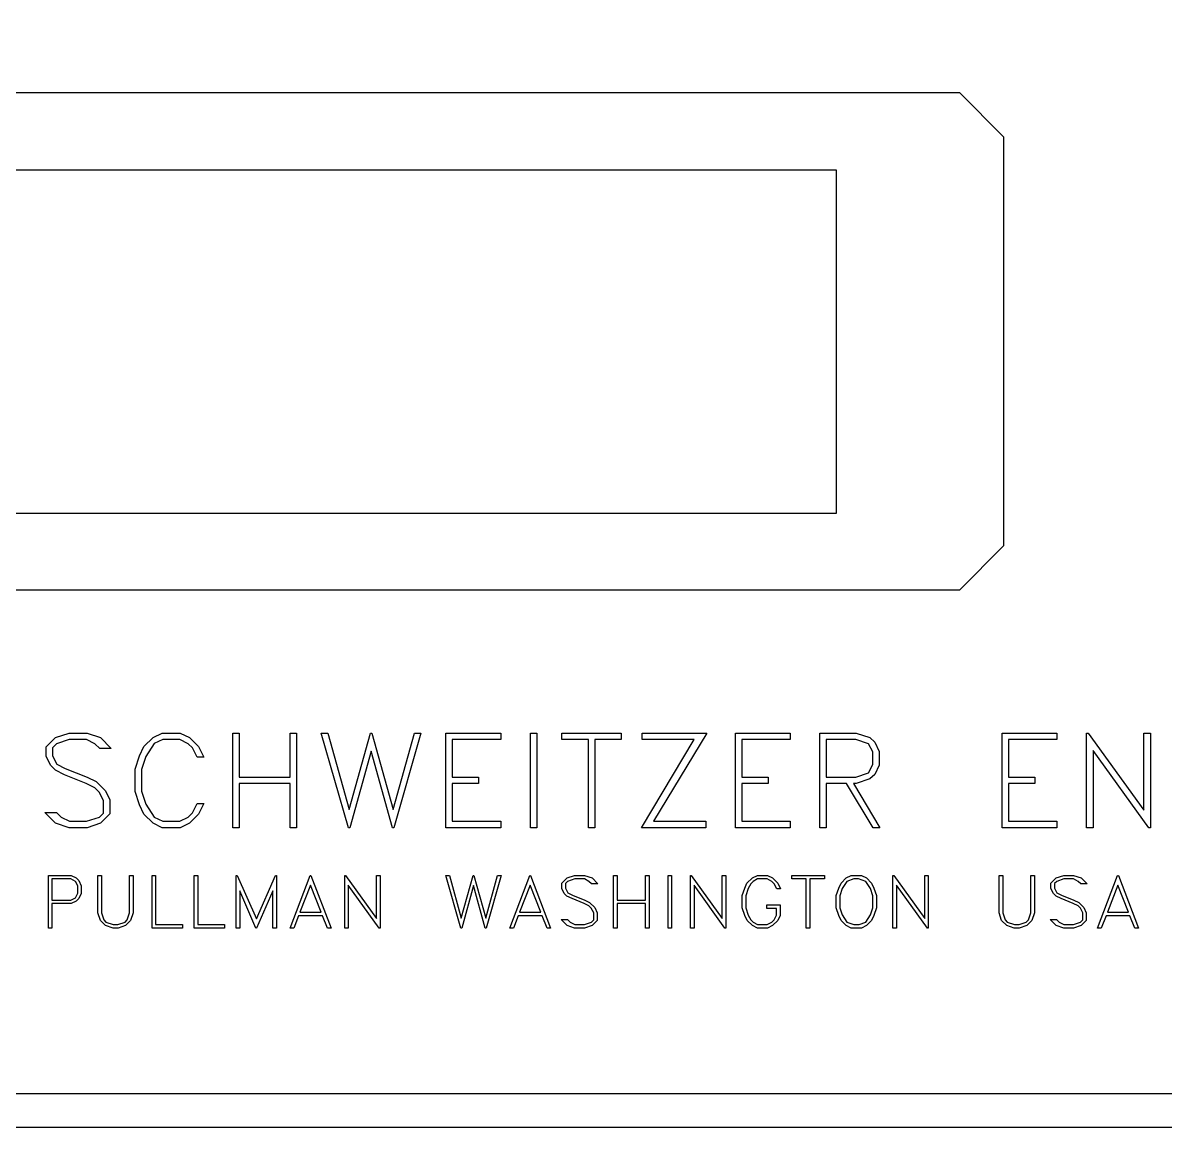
# Model space of a CAD drawing. Extents: x 4.9 to 38.9, y -1.1 to 21.9.
# Drawn here: x 14.716 to 16.782, y 17.482 to 19.478 of the extents above; entities that cross this region are included whole.
import ezdxf

# ---------------------------------------------------------------- set-up
doc = ezdxf.new("R2010")
doc.units = 0
doc.layers.get('0').update_dxf_attribs({"linetype": 'CONTINUOUS'})

msp = doc.modelspace()

# ---------------------------------------------------------------- linework, layer by layer
at = {"color": 7}
msp.add_line((12.8862, 17.4823), (21.4683, 17.4823), dxfattribs=at)
msp.add_line((12.8862, 17.4823), (21.4683, 17.4823), dxfattribs=at)
for points in [[(20.0854, 17.5423), (18.7305, 17.5423), (17.1773, 17.5423), (15.6241, 17.5423), (14.2691, 17.5423), (13.3108, 17.5423), (13.0423, 17.5423), (12.9473, 17.5423), (12.8672, 17.6224), (12.8672, 17.7594), (12.8672, 18.1208), (12.8672, 19.2173), (12.8672, 20.3139), (12.8672, 20.6752), (12.8672, 20.8123), (12.9473, 20.8923)], [(14.4684, 19.3522), (14.9898, 19.3522), (15.5112, 19.3522), (15.9661, 19.3522), (16.2878, 19.3522), (16.3779, 19.3522), (16.4098, 19.3522), (16.4898, 19.2722), (16.4898, 19.1566), (16.4898, 18.9024), (16.4898, 18.6482), (16.4898, 18.5326), (16.4098, 18.4526), (16.3779, 18.4526), (16.2878, 18.4526), (15.9661, 18.4526), (15.5112, 18.4526), (14.9898, 18.4526), (14.4684, 18.4526)]]:
    msp.add_lwpolyline(points, dxfattribs=at)
for points in [[(13.7875, 18.592), (16.1876, 18.592), (16.1876, 19.212), (13.7875, 19.212)], [(14.8763, 18.1669), (14.8553, 18.1669), (14.8468, 18.1751), (14.8316, 18.1829), (14.8004, 18.1829), (14.7771, 18.1751), (14.77, 18.1681), (14.77, 18.1532), (14.7776, 18.1383), (14.7929, 18.1307), (14.8327, 18.1146), (14.8492, 18.1068), (14.8656, 18.0901), (14.8736, 18.0737), (14.8736, 18.0486), (14.8568, 18.0318), (14.8324, 18.0235), (14.8, 18.0235), (14.7754, 18.0318), (14.7561, 18.0511), (14.777, 18.0511), (14.7854, 18.0428), (14.8007, 18.035), (14.8317, 18.035), (14.855, 18.0428), (14.8621, 18.05), (14.8621, 18.0727), (14.8543, 18.0879), (14.8468, 18.0954), (14.831, 18.1035), (14.7915, 18.1193), (14.7753, 18.1274), (14.7668, 18.1357), (14.7585, 18.1524), (14.7585, 18.1695), (14.7754, 18.1863), (14.8, 18.1946), (14.8324, 18.1946), (14.8568, 18.1863)], [(15.0435, 18.0671), (15.0342, 18.0481), (15.0179, 18.0318), (15.0011, 18.0235), (14.9684, 18.0235), (14.9518, 18.0318), (14.9353, 18.0481), (14.9275, 18.0645), (14.9192, 18.089), (14.9192, 18.1291), (14.9275, 18.1535), (14.9353, 18.17), (14.9518, 18.1863), (14.9684, 18.1946), (15.0011, 18.1946), (15.0179, 18.1863), (15.0342, 18.17), (15.0435, 18.151), (15.0314, 18.151), (15.0231, 18.1676), (15.0155, 18.1751), (15.0003, 18.1829), (14.9694, 18.1829), (14.954, 18.1754), (14.9385, 18.1519), (14.9307, 18.1286), (14.9307, 18.0893), (14.9385, 18.0661), (14.954, 18.0427), (14.9694, 18.035), (15.0003, 18.035), (15.0155, 18.0428), (15.0231, 18.0505), (15.0314, 18.0671)], [(15.2112, 18.0235), (15.1996, 18.0235), (15.1996, 18.1032), (15.1076, 18.1032), (15.1076, 18.0235), (15.096, 18.0235), (15.096, 18.1946), (15.1076, 18.1946), (15.1076, 18.1147), (15.1996, 18.1147), (15.1996, 18.1946), (15.2112, 18.1946)], [(15.4363, 18.1946), (15.3875, 18.0235), (15.3846, 18.0235), (15.3463, 18.1619), (15.3078, 18.0235), (15.3051, 18.0235), (15.2561, 18.1946), (15.268, 18.1946), (15.3064, 18.0561), (15.3449, 18.1946), (15.3476, 18.1946), (15.3861, 18.0561), (15.4246, 18.1946)], [(15.5806, 18.0235), (15.4812, 18.0235), (15.4812, 18.1946), (15.5806, 18.1946), (15.5806, 18.1829), (15.4928, 18.1829), (15.4928, 18.1147), (15.5406, 18.1147), (15.5406, 18.1032), (15.4928, 18.1032), (15.4928, 18.035), (15.5806, 18.035)], [(15.6457, 18.0235), (15.6342, 18.0235), (15.6342, 18.1946), (15.6457, 18.1946)], [(15.7985, 18.1829), (15.7506, 18.1829), (15.7506, 18.0235), (15.7391, 18.0235), (15.7391, 18.1829), (15.6913, 18.1829), (15.6913, 18.1946), (15.7985, 18.1946)], [(15.9529, 18.1946), (15.8569, 18.035), (15.9512, 18.035), (15.9512, 18.0235), (15.8349, 18.0235), (15.9304, 18.1829), (15.8361, 18.1829), (15.8361, 18.1946)], [(16.1041, 18.0235), (16.0048, 18.0235), (16.0048, 18.1946), (16.1041, 18.1946), (16.1041, 18.1829), (16.0163, 18.1829), (16.0163, 18.1147), (16.0641, 18.1147), (16.0641, 18.1032), (16.0163, 18.1032), (16.0163, 18.035), (16.1041, 18.035)], [(16.2662, 18.0235), (16.2538, 18.0235), (16.206, 18.1032), (16.1692, 18.1032), (16.1692, 18.0235), (16.1577, 18.0235), (16.1577, 18.1946), (16.2235, 18.1946), (16.2481, 18.1863), (16.2567, 18.178), (16.2649, 18.1613), (16.2649, 18.1364), (16.2567, 18.1198), (16.2481, 18.1115), (16.2235, 18.1032), (16.2184, 18.1032)], [(16.2532, 18.1374), (16.2532, 18.1603), (16.2457, 18.1751), (16.2228, 18.1829), (16.1692, 18.1829), (16.1692, 18.1147), (16.2228, 18.1147), (16.2457, 18.1225)], [(16.5863, 18.0235), (16.4871, 18.0235), (16.4871, 18.1946), (16.5863, 18.1946), (16.5863, 18.1829), (16.4987, 18.1829), (16.4987, 18.1147), (16.5465, 18.1147), (16.5465, 18.1032), (16.4987, 18.1032), (16.4987, 18.035), (16.5863, 18.035)], [(16.7552, 18.0235), (16.7523, 18.0235), (16.6516, 18.163), (16.6516, 18.0235), (16.6399, 18.0235), (16.6399, 18.1946), (16.6426, 18.1946), (16.7435, 18.055), (16.7435, 18.1946), (16.7552, 18.1946)], [(14.8221, 17.9048), (14.8177, 17.8957), (14.8129, 17.8909), (14.8036, 17.8864), (14.769, 17.8864), (14.769, 17.8421), (14.7626, 17.8421), (14.7626, 17.937), (14.8036, 17.937), (14.8129, 17.9326), (14.8177, 17.9279), (14.8221, 17.9186)], [(14.8156, 17.9053), (14.8156, 17.9182), (14.8116, 17.9265), (14.8032, 17.9308), (14.769, 17.9308), (14.769, 17.8928), (14.8032, 17.8928), (14.8116, 17.897)], [(14.9158, 17.8696), (14.9112, 17.8558), (14.9021, 17.8467), (14.8885, 17.8421), (14.8794, 17.8421), (14.8656, 17.8467), (14.8565, 17.8558), (14.8519, 17.8696), (14.8519, 17.937), (14.8583, 17.937), (14.8583, 17.8699), (14.8626, 17.857), (14.8667, 17.853), (14.8795, 17.8485), (14.8882, 17.8485), (14.9011, 17.853), (14.9051, 17.857), (14.9094, 17.8699), (14.9094, 17.937), (14.9158, 17.937)], [(15.0052, 17.8421), (14.9501, 17.8421), (14.9501, 17.937), (14.9565, 17.937), (14.9565, 17.8485), (15.0052, 17.8485)], [(15.0813, 17.8421), (15.026, 17.8421), (15.026, 17.937), (15.0325, 17.937), (15.0325, 17.8485), (15.0813, 17.8485)], [(15.1749, 17.8421), (15.1684, 17.8421), (15.1684, 17.9091), (15.1391, 17.8421), (15.1379, 17.8421), (15.1086, 17.9091), (15.1086, 17.8421), (15.1021, 17.8421), (15.1021, 17.937), (15.1037, 17.937), (15.1386, 17.8589), (15.1734, 17.937), (15.1749, 17.937)], [(15.2736, 17.8421), (15.2671, 17.8421), (15.2583, 17.8643), (15.2151, 17.8643), (15.2064, 17.8421), (15.1998, 17.8421), (15.2359, 17.937), (15.2374, 17.937)], [(15.3624, 17.8421), (15.3609, 17.8421), (15.3049, 17.9196), (15.3049, 17.8421), (15.2985, 17.8421), (15.2985, 17.937), (15.2998, 17.937), (15.356, 17.8596), (15.356, 17.937), (15.3624, 17.937)], [(15.5813, 17.937), (15.5541, 17.8421), (15.5526, 17.8421), (15.5313, 17.9191), (15.5099, 17.8421), (15.5084, 17.8421), (15.4811, 17.937), (15.4877, 17.937), (15.509, 17.8602), (15.5304, 17.937), (15.5319, 17.937), (15.5533, 17.8602), (15.5747, 17.937)], [(15.6706, 17.8421), (15.6642, 17.8421), (15.6554, 17.8643), (15.6121, 17.8643), (15.6035, 17.8421), (15.5969, 17.8421), (15.633, 17.937), (15.6345, 17.937)], [(15.7564, 17.9218), (15.7447, 17.9218), (15.7401, 17.9264), (15.7317, 17.9308), (15.7144, 17.9308), (15.7015, 17.9264), (15.6974, 17.9225), (15.6974, 17.9142), (15.7016, 17.9058), (15.7101, 17.9016), (15.7323, 17.8928), (15.7413, 17.8884), (15.7505, 17.8792), (15.7551, 17.8699), (15.7551, 17.856), (15.7457, 17.8467), (15.732, 17.8421), (15.714, 17.8421), (15.7005, 17.8467), (15.6896, 17.8575), (15.7013, 17.8575), (15.7061, 17.853), (15.7145, 17.8485), (15.7318, 17.8485), (15.7447, 17.853), (15.7486, 17.8569), (15.7486, 17.8694), (15.7442, 17.8779), (15.7401, 17.8821), (15.7313, 17.8865), (15.7094, 17.8953), (15.7003, 17.8997), (15.6955, 17.9045), (15.6911, 17.9136), (15.6911, 17.9233), (15.7005, 17.9326), (15.714, 17.937), (15.732, 17.937), (15.7457, 17.9326)], [(15.8488, 17.8421), (15.8424, 17.8421), (15.8424, 17.8864), (15.7912, 17.8864), (15.7912, 17.8421), (15.7847, 17.8421), (15.7847, 17.937), (15.7912, 17.937), (15.7912, 17.8928), (15.8424, 17.8928), (15.8424, 17.937), (15.8488, 17.937)], [(15.8893, 17.8421), (15.8831, 17.8421), (15.8831, 17.937), (15.8893, 17.937)], [(15.9877, 17.8421), (15.986, 17.8421), (15.93, 17.9196), (15.93, 17.8421), (15.9236, 17.8421), (15.9236, 17.937), (15.9251, 17.937), (15.9812, 17.8596), (15.9812, 17.937), (15.9877, 17.937)], [(16.0863, 17.913), (16.0797, 17.913), (16.075, 17.9221), (16.0709, 17.9264), (16.0624, 17.9308), (16.0451, 17.9308), (16.0367, 17.9264), (16.0326, 17.9221), (16.0282, 17.9136), (16.0238, 17.9006), (16.0238, 17.8787), (16.0282, 17.8657), (16.0326, 17.857), (16.0367, 17.853), (16.0451, 17.8485), (16.0624, 17.8485), (16.0709, 17.853), (16.075, 17.857), (16.0794, 17.8655), (16.0794, 17.8775), (16.0616, 17.8775), (16.0616, 17.884), (16.0858, 17.884), (16.0858, 17.865), (16.0813, 17.8558), (16.0721, 17.8467), (16.0629, 17.8421), (16.0446, 17.8421), (16.0355, 17.8467), (16.0263, 17.8558), (16.0219, 17.865), (16.0173, 17.8784), (16.0173, 17.9008), (16.0219, 17.9143), (16.0256, 17.9235), (16.0355, 17.9326), (16.0446, 17.937), (16.0629, 17.937), (16.0721, 17.9326), (16.0813, 17.9235)], [(16.1662, 17.9308), (16.1396, 17.9308), (16.1396, 17.8421), (16.1331, 17.8421), (16.1331, 17.9308), (16.1067, 17.9308), (16.1067, 17.937), (16.1662, 17.937)], [(16.26, 17.8784), (16.2554, 17.865), (16.251, 17.8558), (16.2418, 17.8467), (16.2327, 17.8421), (16.2143, 17.8421), (16.2052, 17.8467), (16.196, 17.8558), (16.1916, 17.865), (16.187, 17.8784), (16.187, 17.9008), (16.1916, 17.9143), (16.196, 17.9235), (16.2052, 17.9326), (16.2143, 17.937), (16.2327, 17.937), (16.2418, 17.9326), (16.251, 17.9235), (16.2554, 17.9143), (16.26, 17.9008)], [(16.2535, 17.8787), (16.2535, 17.9006), (16.2493, 17.9135), (16.2406, 17.9264), (16.2277, 17.9308), (16.2193, 17.9308), (16.2064, 17.9264), (16.1979, 17.9135), (16.1935, 17.9006), (16.1935, 17.8787), (16.1979, 17.8658), (16.2064, 17.853), (16.2193, 17.8485), (16.2289, 17.8485), (16.2406, 17.853), (16.2493, 17.8658)], [(16.3537, 17.8421), (16.3522, 17.8421), (16.2962, 17.9196), (16.2962, 17.8421), (16.2898, 17.8421), (16.2898, 17.937), (16.2913, 17.937), (16.3473, 17.8596), (16.3473, 17.937), (16.3537, 17.937)], [(16.5456, 17.8696), (16.5411, 17.8558), (16.5319, 17.8467), (16.5182, 17.8421), (16.5092, 17.8421), (16.4954, 17.8467), (16.4861, 17.8558), (16.4817, 17.8696), (16.4817, 17.937), (16.4882, 17.937), (16.4882, 17.8699), (16.4924, 17.857), (16.4965, 17.853), (16.5093, 17.8485), (16.518, 17.8485), (16.5309, 17.853), (16.5349, 17.857), (16.5392, 17.8699), (16.5392, 17.937), (16.5456, 17.937)], [(16.6407, 17.9218), (16.6292, 17.9218), (16.6245, 17.9264), (16.616, 17.9308), (16.5987, 17.9308), (16.5858, 17.9264), (16.5819, 17.9225), (16.5819, 17.9142), (16.586, 17.9058), (16.5945, 17.9016), (16.6167, 17.8928), (16.6258, 17.8884), (16.635, 17.8792), (16.6394, 17.8699), (16.6394, 17.856), (16.6301, 17.8467), (16.6165, 17.8421), (16.5985, 17.8421), (16.5848, 17.8467), (16.5741, 17.8575), (16.5856, 17.8575), (16.5904, 17.853), (16.5989, 17.8485), (16.6162, 17.8485), (16.629, 17.853), (16.6329, 17.8569), (16.6329, 17.8694), (16.6287, 17.8779), (16.6245, 17.8821), (16.6158, 17.8865), (16.5938, 17.8953), (16.5846, 17.8997), (16.58, 17.9045), (16.5755, 17.9136), (16.5755, 17.9233), (16.5848, 17.9326), (16.5985, 17.937), (16.6165, 17.937), (16.6301, 17.9326)], [(16.7337, 17.8421), (16.727, 17.8421), (16.7184, 17.8643), (16.6752, 17.8643), (16.6663, 17.8421), (16.6597, 17.8421), (16.696, 17.937), (16.6974, 17.937)], [(15.2559, 17.8706), (15.2368, 17.9199), (15.2174, 17.8706)], [(15.653, 17.8706), (15.6338, 17.9199), (15.6145, 17.8706)], [(16.7158, 17.8706), (16.6967, 17.9199), (16.6775, 17.8706)]]:
    msp.add_lwpolyline(points, close=True, dxfattribs=at)

doc.saveas('drawing.dxf')
